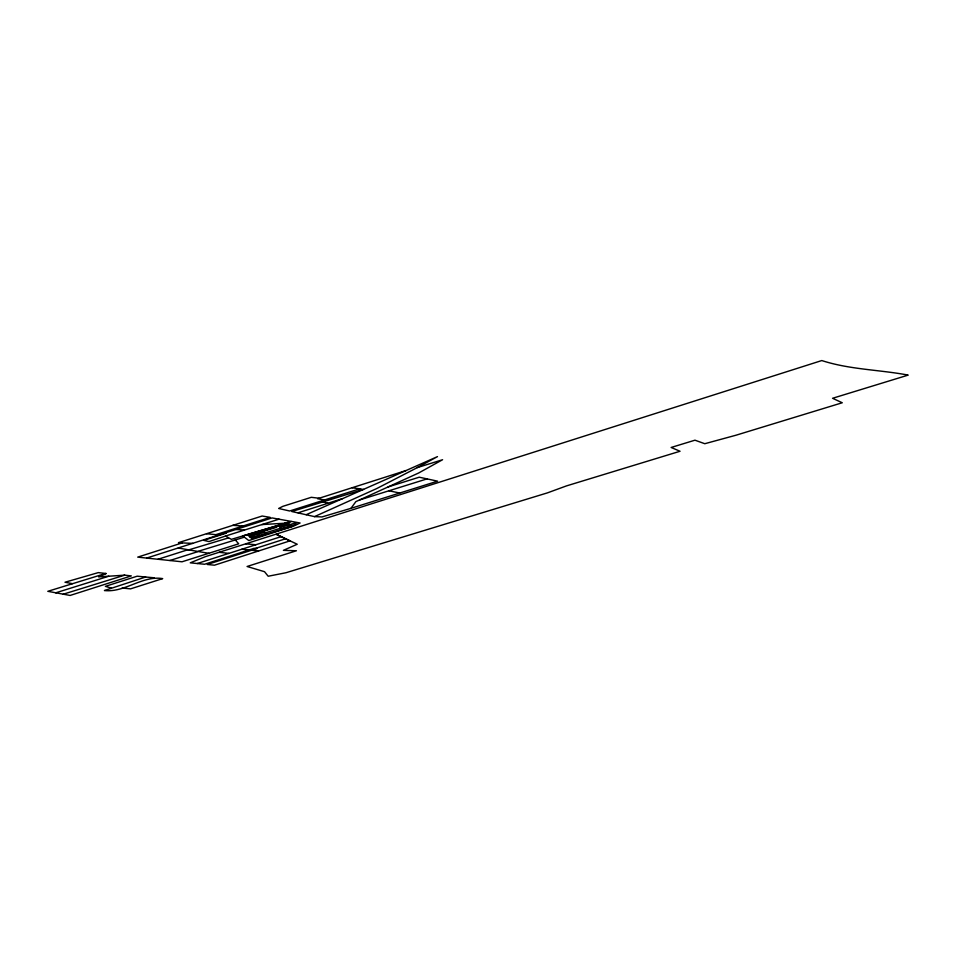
<?xml version="1.0" encoding="UTF-8"?>
<svg xmlns="http://www.w3.org/2000/svg" width="956" height="956" viewBox="0 0 956 956"><rect width="100%" height="100%" fill="white"/><g stroke="black" fill="none" stroke-linecap="round" stroke-linejoin="round"><path stroke-width="1.43" d="M314.512 516.622L321.981 516.933L350.971 508.329L355.847 501.649L418.632 473.005L442.592 459.716L417.306 467.604L376.64 488.6L314.512 516.622L291.807 511.52L363.615 489.341L437.478 456.621L417.306 467.604M192.837 543.378L182.154 542.912L137.724 557.121L146.638 558.077L272.042 517.925L291.126 521.379L285.019 523.219M306.267 514.663L363.615 489.341M105.722 573.469L47.8 591.322L70.111 595.445L131.307 575.906L124.71 575.154L98.659 576.898L106.283 573.54L98.325 572.608L65.008 582.24L72.429 583.662M258.61 550.967L214.455 565.199L207.297 564.482L256.925 548.505L254.105 548.326L204.596 564.255L190.268 562.833L205.349 556.667L821.79 360.555C849.8 369.649 879.484 369.673 908.2 375.099L832.568 398.282L842.26 402.763L735.953 435.231L704.787 443.715L694.964 440.19L671.136 447.468L680.039 451.256L566.442 485.911L547.489 492.854L285.952 572.74L268.182 576.241L264.525 571.7L247.078 566.49L296.432 550.752L283.394 550.345L297.22 544.251L276.224 534.285L289.991 540.869L258.61 550.967L251.476 550.25M178.246 548.015L197.773 551.421L235.296 539.949L238.713 543.809L182.01 561.793L146.638 558.077M154.394 577.806L145.647 577.018L104.431 590.533C124.746 592.875 142.468 575.201 162.687 578.619L130.506 588.872L122.177 587.988M197.271 563.514L281.124 536.639M255.551 548.409L285.605 538.766M206.532 533.711L215.865 534.667L270.154 517.351L262.147 516.025L178.473 542.661L182.154 542.912M405.965 470.567L317.595 498.733L324.586 499.94M298.069 512.786L342.511 498.626M157.907 559.296L187.974 549.712M362.133 489.173L359.707 488.827L289.668 510.994L278.662 508.484L282.809 506.357L311.298 497.311L319.137 498.243M242.932 536.041L248.799 540.558L293.408 526.206L300.1 523.004L291.496 521.426L231.376 539.351L225.52 536.041L279.092 519.156M169.869 560.491L198.227 551.54L208.934 553.309M55.699 592.84L108.781 576.217M350.971 508.329L437.585 481.167L419.242 477.199L388.112 486.915M359.504 499.976L427.033 478.896M124.71 575.154L63.204 594.226M235.296 539.949L244.055 537.26L242.776 535.922L285.653 523.171L261.896 524.581M188.834 549.843L228.472 537.917M251.201 535.181L256.471 533.34M288.832 523.852L280.968 526.218L280.036 525.573M265.505 532.803L280.658 528.238M266.318 533.376L251.165 537.929L249.516 536.77L264.669 532.217L267.142 533.962M281.47 528.811L296.623 524.246L294.974 523.099L279.821 527.652L282.295 529.397M232.834 525.346L243.003 526.003M235.869 529.457L244.425 530.078M245.919 543.868L255.838 544.741M145.647 577.018L137.198 576.193L105.387 586.351L111.183 588.06M219.187 552.305L228.902 553.381M215.865 534.667L218.613 534.966M241.88 549.21L248.871 550.011M224.983 532.934L226.381 533.137L203.783 540.355L208.97 541.574L225.52 536.041M352.131 487.727L359.707 488.827M388.961 490.786L399.704 493.021M322.674 501.745L328.004 503.25M284.769 523.518L285.426 523.984L249.062 534.93L248.405 534.464M287.398 525.37L289.047 526.529M283.597 528.071L284.529 528.728M275.746 526.864L276.427 527.33L250.95 535.001L254.762 537.69M266.593 528.991L267.25 529.457M259.351 535.372L260.283 536.029M257.092 534.5L258.741 535.647M287.899 523.207L247.927 535.229L252.42 538.395L292.381 526.362L287.899 523.207"/></g></svg>
